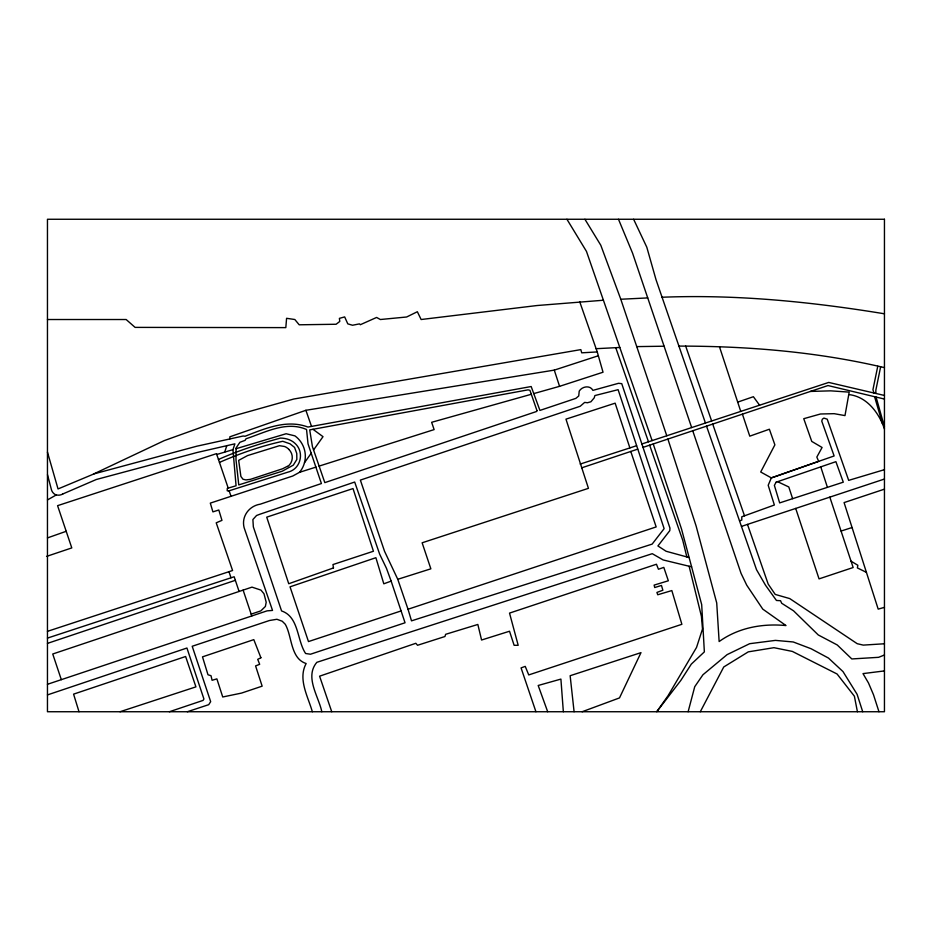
<?xml version="1.0" encoding="UTF-8"?>
<svg xmlns="http://www.w3.org/2000/svg" width="931" height="931" viewBox="0 0 931 931"><rect width="100%" height="100%" fill="white"/><g stroke="black" fill="none" stroke-linecap="round" stroke-linejoin="round"><path stroke-width="1.4" d="M877.758 366.255L872.941 389.682L873.906 392.998M880.633 366.849L875.85 390.136L875.85 393.452M810.366 391.439L830.696 390.845L849.188 392.126L844.987 415.598L834.153 413.678L820.479 413.992L803.756 418.694L811.751 441.41L822.085 447.485L816.824 457.074L818.675 461.345L775.593 476.463L771.333 477.882L760.708 472.005L774.883 444.855L769.378 429.226L749.769 436.162L742.414 414.155M218.436 459.483C238.429 450.569 259.377 443.831 280.475 438.082C285.817 438.152 291.252 439.723 295.15 443.505C304.751 452.303 300.76 469.212 287.819 472.168L228.351 491.044L227.211 490.742L227.28 488.368L236.067 485.773L232.959 449.65L234.891 443.831L197.046 452.513L96.277 479.512L62.784 493.977M688.125 711.738L694.735 686.694L702.94 674.766L727.099 654.633L749.676 643.693L775.418 640.388L793.247 641.971L811.087 648.732L828.485 658.077L843.009 671.6L857.102 694.317L862.711 711.738M224.708 452.117L226.792 445.693M700.298 711.738L723.748 666.98L748.303 651.851L773.952 647.685L792.362 651.421L837.074 673.997L854.39 696.202L857.416 711.738M304.484 462.719L311.268 453.164M313.549 449.976L323.01 436.662L312.956 429.284M287.458 466.291L282.593 468.759L250.439 479.349L245.9 479.93L242.979 479.232L240.885 476.439L238.673 460.368L247.53 455.585L279.451 445.693L284.49 446.473A10.613 10.613 0 0 1 286.876 447.706L287.97 448.544A18.341 18.341 0 0 1 288.889 449.394M47.458 499.935L56.395 494.873A7.657 7.657 0 0 0 60.666 494.861L61.004 494.768A9.787 9.787 0 0 0 61.865 494.431L62.749 494M316.109 467.059L299.526 472.32L292.718 476.032L210.313 503.112L212.908 511.875L218.808 510.013L221.962 520.359L216.213 522.815L232.587 570.505L47.458 631.346M47.458 452.14L58.036 488.95L89.62 475.741A83.615 83.615 0 0 0 93.659 473.972L164.275 440.607L230.725 416.727L293.707 399.038L580.828 349.614L581.712 352.826L597.248 351.93L603.032 372.225L559.566 386.33L533.766 393.592M219.437 462.404C239.791 453.537 261.029 445.984 282.768 441.294L290.03 443.808L294.545 447.404L296.756 453.444L296.838 459.483L293.312 465.139L282.314 471.179L238.767 484.911L235.997 459.751L236.078 447.939L239.895 442.295L245.097 440.34L246.028 438.757C265.149 432.566 286.154 420.626 306.543 429.494L308.021 443.831L321.416 483.55L260.214 504.195C249.066 505.894 241.234 516.484 244.108 527.644L272.527 610.422L267.046 610.864L47.458 684.297M884.45 654.993L878.62 657.321L851.818 658.95L837.26 644.974L818.268 634.954L793.573 610.841L781.691 603.265L780.527 600.704L776.454 600.472L765.503 585.215L756.531 569.725L706.524 426.142M582.143 711.738L619.499 697.913L640.982 652.643L570.144 675.72L574.09 711.738M391.148 581.119L405.043 622.769L310.5 654.225L305.612 653.504C296.826 640.284 299.084 616.869 281.569 610.934L253.348 526.888L252.895 519.545L256.56 515.495L259.993 514.203L354.688 482.037L379.65 554.131L386.493 568.387L391.148 581.119L383.805 583.807L375.88 557.704L290.03 586.833L308.475 641.575L401.098 610.934M47.458 537.909L66.206 531.298M598.121 355.828L554.282 370.119L305.892 410.292L229.852 436.814L229.852 438.943M739.563 520.825L741.786 520.057L741.786 516.798L774.371 505.009L768.191 485.272L771.333 477.882L834.129 455.957L821.759 421.126L822.376 419.171L823.9 418.089L827.217 419.171L848.676 480.373L884.45 469.655M737.689 402.122L753.388 396.711L759.58 405.194M169.395 711.738L203.039 700.415L203.924 698.995L186.933 648.023L47.458 694.91M46.55 556.401L71.792 547.917L57.582 505.661L216.481 453.653L228.211 488.1M47.458 643.391L235.357 580.316M251.161 614.123L260.831 610.887L265.382 606.465L266.196 602.264L263.985 593.757L260.948 590.103L251.987 587.135L52.741 654.004L61.318 679.653M636.56 445.716L629.891 447.916L615.147 403.17L565.967 419.148L581.77 467.804L637.7 449.149M643.088 447.357L827.996 385.55L884.45 399.062M884.45 489.147L844.08 502.589L878.189 609.13L884.45 607.349M408.022 609.246L397.77 579.303L384.55 551.303L360.367 480.105L580.211 406.253L584.668 402.401L587.449 402.751L590.906 401.773L594.234 397.851L594.874 395.57L618.103 389.682L664.129 528.633L652.142 544.111L411.502 620.849L408.022 609.246L656.169 526.923L630.776 451.465M741.507 526.387L884.45 479.034M641.959 443.947L828.73 382.432L884.45 395.466M187.34 711.738L208.719 704.674L210.674 701.66L192.205 646.265L269.443 620.512L276.903 619.278L282.233 621.233L285.247 624.247C292.183 636.199 290.274 658.45 306.148 663.535C297.676 679.141 308.056 696.621 312.339 711.738M47.458 638.096L234.158 576.755L239.092 591.453M120.018 711.738L195.917 686.869L185.618 656.506L73.584 694.142L79.007 711.738M580.176 464.069L629.891 447.916M841.065 531.054L852.063 527.528M319.007 466.14L434.125 429.598L431.647 422.302L531.322 394.279M397.77 579.303L430.855 568.818L422.127 542.796L588.439 488.333L581.77 467.804M216.725 454.503L232.959 449.65M236.009 448.73L286.108 433.741L294.918 435.871A25.16 25.16 0 0 1 299.526 472.32M884.45 670.914L863.002 673.613L868.472 682.958L873.499 694.747L878.969 711.738M93.659 473.972L196.778 446.217L243.096 436.034L245.097 436.243C265.044 428.563 286.608 419.09 307.952 427.05L531.17 386.528L539.933 410.42L575.882 398.363L578.733 395.954L579.222 391.136C582.003 386.388 590.114 384.887 592.907 390.368L618.533 383.304L621.745 383.653L669.948 528.098L669.796 530.647L657.914 545.95L666.084 551.257L689.126 557.553M603.416 300.236L537.012 305.531L421.126 319.519L417.356 311.722L406.649 316.994L380.36 319.519L376.613 317.448L360.332 324.71L359.494 323.872L352.535 325.245L347.798 323.872L344.668 316.912L339.396 318.367L339.78 321.428L336.103 324.256L299.188 324.791L294.836 319.519L286.585 318.297L285.817 327.619L135.1 327.386L126.151 319.519L47.458 319.519M884.45 643.763L863.246 645.113L857.207 643.693L789.744 598.586L775.22 594.42L768.168 584.063L747.488 524.409M584.924 219.262L600.798 245.249L620.791 299.247L647.732 297.92M596.119 348.694L619.802 347.472M636.734 346.611L664.094 346.216M661.976 297.245C736.479 294.289 810.982 301.749 884.45 313.794M678.594 346.099C747.686 346.088 817.081 351.743 884.45 367.629M691.605 566.839L663.151 559.95L652.259 553.689L316.843 662.313C304.402 677.058 318.681 696.423 321.812 711.738M849.316 394.628C867.122 396.862 879.004 413.003 884.45 428.923M777.606 481.676L788.801 486.971L792.618 498.679M866.424 572.356L857.37 567.922L857.835 565.28L851.039 561.16M566.932 219.262L586.483 251.428L652.107 440.596M633.615 219.262L646.801 247.204L656.006 279.649L705.442 423.035M618.487 219.262L632.556 253.127L691.652 427.573M547.684 711.738L538.188 685.484L560.904 679.095L563.348 711.738M579.664 301.586L597.248 351.93M305.892 410.292L311.513 426.398M685.658 346.041L711.645 420.987M712.715 424.082L744.509 515.821M615.752 347.682L648.488 441.794M649.652 445.158L682.737 540.259L686.834 556.924M331.739 711.738L319.589 676.185L415.808 643.298L417.565 645.276L444.96 636.513L445.623 634.314L477.847 624.457L481.571 640.016L509.525 631.23L514.121 645.299L518.183 645.299L509.525 613.098L656.46 564.244L658.438 569.248L663.803 567.386L668.342 580.781L654.132 585.099L654.714 587.542L661.464 585.448L662.872 590.219L656.925 592.43L657.74 594.769L671.833 590.568L681.876 624.305L528.738 674.928L525.235 666.375L521.069 667.911L535.93 711.738M229.131 490.8L230.888 495.92M692.734 430.762L741.053 573.38L746.755 585.215L762.757 609.107L785.997 625.551C762.547 623.339 738.551 627.587 719.139 641.552L716.719 602.962L696.12 526.027L667.888 439.06M666.771 435.766L620.791 299.247M243.119 590.103L251.777 615.973M653.225 443.959L681.539 529.099L701.683 604.591L704.36 651.886L691.314 664.117L680.829 680.421L656.762 711.738L668.121 695.597L696.539 647.429L702.498 629.019L701.415 616.31L689.115 566.234M829.824 497.131L853.145 567.514L819.047 578.884L795.702 508.431M719.558 347.03L740.75 411.397M228.979 571.692L230.981 577.779M820.758 466.862L827.426 487.344M554.282 370.119L559.566 386.33M874.57 396.699L882.518 423.756M876.083 397.06L884.45 426.84M47.493 474.717L51.449 489.776A7.89 7.89 0 0 0 56.325 495.048M288.854 449.429A11.172 11.172 0 0 1 287.644 466.559M536.966 410.618L536.663 411.455L324.814 482.63L312.432 446.659L309.709 429.889L528.017 389.856L529.937 390.287L536.966 410.618M776.14 482.177L774.371 485.377L779.666 502.903L843.288 482.177L835.898 461.671L776.14 482.177M260.901 657.752L257.712 659.346L259.668 664.315L255.583 665.909L262.146 686.159L241.548 693.083L222.73 696.982L216.876 678.874L212.082 680.293L211.011 675.685L207.997 674.789L202.493 656.855L253.802 639.632L260.901 657.752M333.484 567.933L288.738 583.737L266.72 517.159L353.012 488.566L373.436 551.245L332.949 564.558L333.484 567.933M884.45 219.262L47.458 219.262L47.458 711.738L884.45 711.738L884.45 219.262"/></g></svg>
